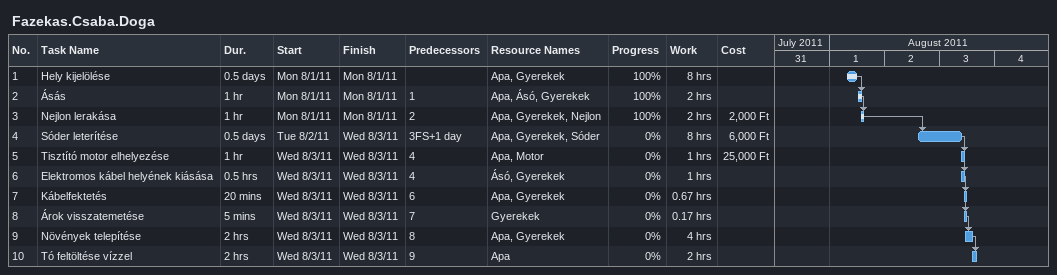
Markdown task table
Fazekas.Csaba.Doga

| ID | Task | Duration | Start | Finish | Predecessors | Resources | % complete | Work (h) | Cost (Ft) |
|---|---|---|---|---|---|---|---|---|---|
| 1 | Hely kijelölése | 0.5d | 2011-08-01 | 2011-08-01 |  | Apa, Gyerekek | 100 | 8 |  |
| 2 | Ásás | 1h | 2011-08-01 | 2011-08-01 | 1 | Apa, Ásó, Gyerekek | 100 | 2 |  |
| 3 | Nejlon lerakása | 1h | 2011-08-01 | 2011-08-01 | 2 | Apa, Gyerekek, Nejlon | 100 | 2 | 2000 |
| 4 | Sóder leterítése | 0.5d | 2011-08-02 | 2011-08-03 | 3FS+1d | Apa, Gyerekek, Sóder | 0 | 8 | 6000 |
| 5 | Tisztító motor elhelyezése | 1h | 2011-08-03 | 2011-08-03 | 4 | Apa, Motor | 0 | 1 | 25000 |
| 6 | Elektromos kábel helyének kiásása | 0.5h | 2011-08-03 | 2011-08-03 | 4 | Ásó, Gyerekek | 0 | 1 |  |
| 7 | Kábelfektetés | 20min | 2011-08-03 | 2011-08-03 | 6 | Apa, Gyerekek | 0 | 0.67 |  |
| 8 | Árok visszatemetése | 5min | 2011-08-03 | 2011-08-03 | 7 | Gyerekek | 0 | 0.17 |  |
| 9 | Növények telepítése | 2h | 2011-08-03 | 2011-08-03 | 8 | Apa, Gyerekek | 0 | 4 |  |
| 10 | Tó feltöltése vízzel | 2h | 2011-08-03 | 2011-08-03 | 9 | Apa | 0 | 2 |  |
